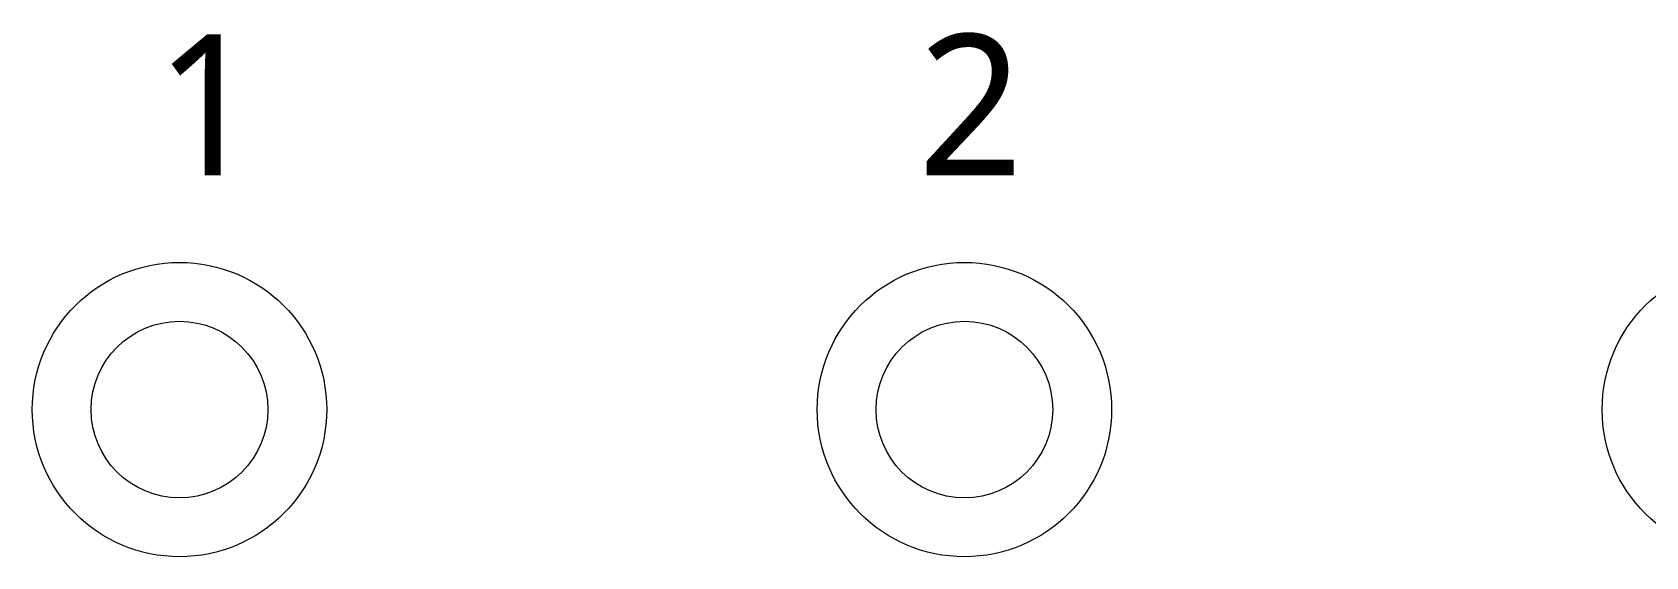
# Model space of a CAD drawing. Header units: millimetres. Extents: x 38 to 197, y -69 to 27.
# Drawn here: x 67.5 to 94.9, y -16.16 to -7.25 of the extents above; entities that cross this region are included whole.
import ezdxf

# ---------------------------------------------------------------- set-up
doc = ezdxf.new("R2010")
doc.units = ezdxf.units.MM
doc.header["$LTSCALE"] = 20
doc.layers.add('Ontwerplaag-1', color=7, linetype='Continuous')
doc.styles.add('@Malgun Gothic', font='malgun.ttf')

msp = doc.modelspace()

# ---------------------------------------------------------------- linework, layer by layer
at = {"layer": 'Ontwerplaag-1', "color": 7, "linetype": 'Continuous', "lineweight": 5, "transparency": 33554687}
for centre, radius in [((69.995, -13.659), 2.5), ((83.325, -13.659), 2.5), ((96.655, -13.659), 2.5), ((69.995, -13.659), 1.5), ((83.325, -13.659), 1.5)]:
    msp.add_circle(centre, radius, dxfattribs=at)

# ---------------------------------------------------------------- texts
at = {"layer": 'Ontwerplaag-1', "color": 7, "transparency": 33554687, "char_height": 2.4, "attachment_point": 7, "line_spacing_factor": 0.836677, "style": '@Malgun Gothic'}
for s, insert in [('1', (69.584, -9.682)), ('2', (82.535, -9.682))]:
    msp.add_mtext(s, dxfattribs=dict(at, insert=insert))

doc.saveas('drawing.dxf')
